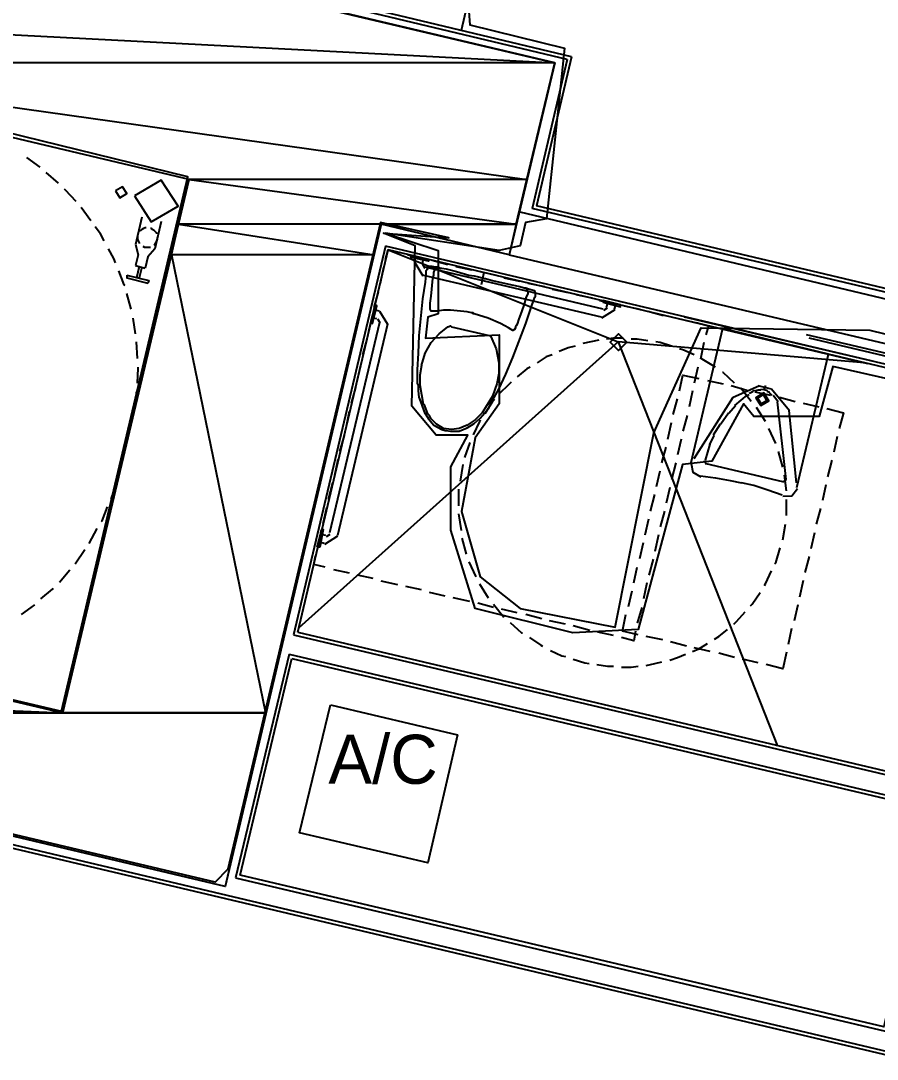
# Model space of a CAD drawing. Header units: feet. Extents: x -84 to 198, y -22 to 181.
# Drawn here: x 106.45 to 119.47, y 98.92 to 114.71 of the extents above; entities that cross this region are included whole.
import ezdxf
from ezdxf.enums import TextEntityAlignment as Align

# ---------------------------------------------------------------- set-up
doc = ezdxf.new("R2010")
doc.units = ezdxf.units.FT
for name, color, linetype in [('A-AREA-COMUN', 252, 'CONTINUOUS'), ('A-AREA-UNIDAD', 30, 'CONTINUOUS'), ('A-LINEA', 7, 'CONTINUOUS'), ('A-MURO-CONCRETO', 8, 'CONTINUOUS'), ('A-TEXTO-PDF', 3, 'CONTINUOUS')]:
    doc.layers.add(name, color=color, linetype=linetype)

msp = doc.modelspace()

# ---------------------------------------------------------------- linework, layer by layer
at = {"layer": 'A-AREA-COMUN'}
for points in [[(97.248, 106.5244), (107.072, 104.2133), (108.992, 112.3378), (97.28, 115.2178)], [(121.152, 108.9244), (118.8, 109.4578), (118.592, 108.6933), (117.6, 108.6933), (117.44, 108.8889), (116.96, 108.0178), (116.512, 107.9644), (115.84, 105.4578), (114.848, 105.4044), (113.36, 105.7778), (112.992, 106.9689), (112.992, 107.9289), (113.248, 108.4089), (112.768, 108.4089), (112.4, 108.8533), (112.448, 111.2889), (111.968, 111.4844), (112.96, 111.4133), (111.92, 111.6444), (109.6, 101.8133), (109.408, 101.6178), (96.768, 104.6044)]]:
    msp.add_lwpolyline(points, dxfattribs=at)
at = {"layer": 'A-AREA-UNIDAD'}
msp.add_lwpolyline([(113.248, 115.0578), (113.28, 114.6489), (114.72, 114.2933), (114.448, 111.6978), (114.128, 111.6444), (114.048, 111.2889), (113.728, 111.2178), (112, 111.4844), (112.8, 111.2178), (112.8, 110.2578), (112.64, 110.2044), (112.608, 109.8844), (113.728, 109.9378), (113.728, 108.8889), (113.36, 108.3733), (113.152, 107.2533), (113.44, 106.2578), (114.048, 105.7778), (115.488, 105.4933), (116.08, 108.4444), (116.8, 110.0444), (119.36, 110.0089), (121.312, 109.5289)], dxfattribs=at)
at = {"layer": 'A-LINEA'}
for p, q in [((114.76, 121.3778), (113.1467, 114.5644)), ((114.76, 114.1244), (106.6667, 116.0578)), ((114.8267, 114.1644), (106.68, 116.1111)), ((114.8267, 114.1644), (114.2933, 111.8978)), ((114.76, 114.1244), (114.2267, 111.8578)), ((106.7467, 112.4844), (106.5467, 112.6311)), ((106.7467, 112.4844), (106.5467, 112.6311)), ((107.0267, 112.2444), (106.84, 112.4044)), ((107.0267, 112.2444), (106.84, 112.4044)), ((114.04, 111.8044), (121.6133, 110.0044)), ((114.04, 111.8044), (121.6133, 110.0044)), ((121.5333, 110.1244), (114.2267, 111.8578)), ((121.4933, 110.1911), (114.2933, 111.8978)), ((108.2933, 111.7244), (108.2, 111.3111)), ((108.2933, 111.7244), (108.2, 111.3111)), ((112, 111.2844), (110.6, 105.3778)), ((110.6667, 105.4178), (112.04, 111.2311)), ((119.4, 109.5378), (112, 111.2844)), ((119.3333, 109.4978), (112.04, 111.2311)), ((112.3333, 111.1511), (112.5867, 111.0978)), ((113.88, 111.1511), (121.4533, 109.3644)), ((113.88, 111.1511), (121.4533, 109.3644)), ((108.2, 110.9911), (108.3467, 110.9511)), ((108.2, 110.9911), (108.3467, 110.9511)), ((108.3867, 111.1244), (108.3467, 110.9511)), ((108.3867, 111.1244), (108.3467, 110.9511)), ((112.44, 111.0444), (112.4533, 111.0978)), ((112.4445, 111.0361), (112.5683, 110.8356)), ((112.56, 111.0178), (112.5733, 111.0711)), ((112.5613, 111.0085), (112.5959, 110.9524)), ((112.7067, 111.0711), (112.9467, 111.0044)), ((108.2533, 110.9778), (108.2133, 110.8044)), ((108.2533, 110.9778), (108.2133, 110.8044)), ((108.2933, 110.9644), (108.2533, 110.8044)), ((108.2933, 110.9644), (108.2533, 110.8044)), ((111.92, 110.7244), (111.9733, 110.9644)), ((115.28, 110.2044), (112.56, 110.8444)), ((115.3067, 110.3244), (112.6, 110.9644)), ((113.0667, 110.9778), (113.3067, 110.9244)), ((113.44, 110.8978), (113.68, 110.8444)), ((113.4933, 110.8844), (113.4533, 110.6978)), ((113.8, 110.8044), (114.04, 110.7511)), ((114.16, 110.7244), (114.4133, 110.6711)), ((108.1333, 110.3244), (108.0667, 110.5644)), ((108.1333, 110.3244), (108.0667, 110.5644)), ((111.8267, 110.3511), (111.8933, 110.5911)), ((114.5333, 110.6311), (114.7733, 110.5778)), ((114.8933, 110.5511), (115.1333, 110.4978)), ((115.2533, 110.4578), (115.5067, 110.4044)), ((115.36, 110.3511), (115.3733, 110.4044)), ((115.48, 110.3244), (115.4933, 110.3778)), ((115.6267, 110.3778), (115.8667, 110.3244)), ((111.7467, 109.9911), (111.8, 110.2311)), ((111.9067, 110.2978), (111.84, 110.3111)), ((112.0355, 110.0927), (111.9117, 110.2933)), ((115.2883, 110.1956), (115.4889, 110.3194)), ((115.3159, 110.3124), (115.3721, 110.347)), ((115.9867, 110.2978), (116.2267, 110.2311)), ((116.36, 110.2044), (116.6, 110.1511)), ((121.88, 108.9511), (116.5467, 110.2044)), ((108.2, 109.9511), (108.16, 110.1911)), ((108.2, 109.9511), (108.16, 110.1911)), ((111.9067, 110.1244), (111.1467, 106.9244)), ((112.0267, 110.0978), (111.2667, 106.8844)), ((111.8667, 110.1778), (111.8133, 110.1911)), ((111.9187, 110.1204), (111.8841, 110.1765)), ((134.3067, 106.1778), (118.4, 109.9378)), ((134.3467, 106.1244), (118.44, 109.8844)), ((108.2267, 109.5778), (108.2133, 109.8311)), ((108.2267, 109.5778), (108.2133, 109.8311)), ((111.6533, 109.6311), (111.72, 109.8711)), ((116.84, 109.8178), (116.7867, 109.5644)), ((111.5733, 109.2578), (111.6267, 109.4978)), ((116.7467, 109.4444), (116.6933, 109.2044)), ((116.8933, 109.2444), (117.1333, 109.1911)), ((111.48, 108.8978), (111.5467, 109.1378)), ((117.2533, 109.1644), (117.4933, 109.0978)), ((117.6725, 109.1575), (117.2823, 108.986)), ((117.56, 108.9244), (117.4, 109.1244)), ((117.6066, 109.0888), (117.5818, 109.0791)), ((117.6667, 109.0941), (117.6104, 109.0796)), ((117.8657, 109.1118), (117.6641, 109.1595)), ((117.7043, 109.0967), (117.6649, 109.0961)), ((117.7557, 109.0984), (117.7062, 109.1073)), ((117.7733, 109.1644), (117.7467, 109.0978)), ((117.8039, 109.0842), (117.7557, 109.0984)), ((118.1403, 108.7812), (117.8684, 109.1095)), ((116.3733, 108.7244), (116.44, 108.9644)), ((116.6667, 109.0844), (116.6133, 108.8444)), ((117.277, 108.9847), (116.6849, 108.0509)), ((117.4964, 109.023), (117.3022, 108.8635)), ((117.5217, 109.031), (117.5002, 109.0162)), ((117.5404, 109.0509), (117.5283, 109.0436)), ((117.5532, 109.0577), (117.5354, 109.0481)), ((117.5721, 109.0641), (117.554, 109.0546)), ((117.582, 109.0714), (117.5694, 109.0654)), ((117.6133, 109.0711), (117.8533, 109.0178)), ((117.8348, 109.0583), (117.7998, 109.0765)), ((117.8783, 109.0169), (117.8346, 109.0551)), ((117.9659, 108.9158), (117.8914, 109.016)), ((117.9867, 108.9911), (118.2267, 108.9244)), ((111.4, 108.5244), (111.4533, 108.7778)), ((117.3201, 108.859), (117.2175, 108.7432)), ((117.7733, 108.6178), (117.64, 108.8311)), ((118.0914, 107.7367), (117.9598, 108.9164)), ((118.2475, 107.6871), (118.1368, 108.7874)), ((118.3467, 108.8978), (118.5867, 108.8444)), ((108.1333, 108.5778), (108.16, 108.7111)), ((108.1333, 108.5778), (108.16, 108.7111)), ((116.5867, 108.7111), (116.52, 108.4711)), ((117.212, 108.7439), (117.0972, 108.5774)), ((116.2933, 108.3511), (116.3467, 108.6044)), ((117.0863, 108.5808), (116.98, 108.4101)), ((117.9333, 108.2844), (117.8267, 108.5111)), ((111.3067, 108.1644), (111.3733, 108.4044)), ((113.28, 108.2978), (113.2, 108.0711)), ((116.4933, 108.3511), (116.44, 108.1111)), ((116.9883, 108.4076), (116.9237, 108.2685)), ((118.8667, 108.3911), (118.8133, 108.1511)), ((116.2, 107.9911), (116.2667, 108.2311)), ((116.9273, 108.2758), (116.8595, 108.0328)), ((118.04, 107.9244), (117.9733, 108.1644)), ((111.2267, 107.8044), (111.28, 108.0444)), ((116.4133, 107.9911), (116.3467, 107.7378)), ((116.8418, 108.024), (116.8714, 107.967)), ((118.7867, 108.0311), (118.72, 107.7778)), ((107.9467, 107.7911), (107.9733, 107.9244)), ((107.9467, 107.7911), (107.9733, 107.9244)), ((113.1733, 107.9644), (113.1333, 107.7111)), ((116.12, 107.6311), (116.1733, 107.8711)), ((118.0374, 107.7018), (116.873, 107.9773)), ((111.1333, 107.4311), (111.2, 107.6844)), ((116.7867, 107.7911), (117.0133, 107.7644)), ((118.0406, 107.6982), (118.0925, 107.7358)), ((118.0933, 107.5644), (118.0667, 107.8044)), ((113.1067, 107.5911), (113.1067, 107.3378)), ((116.0267, 107.2578), (116.0933, 107.5111)), ((116.32, 107.6178), (116.2667, 107.3778)), ((118.6933, 107.6578), (118.64, 107.4178)), ((118.0933, 107.1911), (118.0933, 107.4311)), ((111.0533, 107.0711), (111.1067, 107.3111)), ((113.1067, 107.2178), (113.1467, 106.9644)), ((116.24, 107.2578), (116.1733, 107.0178)), ((118.6133, 107.2978), (118.5467, 107.0578)), ((115.9467, 106.8978), (116, 107.1378)), ((118.04, 106.8178), (118.08, 107.0578)), ((107.4933, 106.7644), (107.6133, 106.9911)), ((107.4933, 106.7644), (107.6133, 106.9911)), ((110.96, 106.7111), (111.0267, 106.9511)), ((111.0933, 106.8844), (111.04, 106.8978)), ((111.075, 106.7556), (111.2755, 106.8794)), ((111.1026, 106.8724), (111.1587, 106.907)), ((116.1467, 106.8978), (116.0933, 106.6444)), ((118.52, 106.9244), (118.4667, 106.6844)), ((111.0667, 106.7644), (111.0133, 106.7778)), ((113.16, 106.8444), (113.2267, 106.6044)), ((115.8667, 106.5378), (115.92, 106.7778)), ((107.28, 106.4578), (107.4267, 106.6711)), ((107.28, 106.4578), (107.4267, 106.6711)), ((110.9067, 106.4444), (110.9333, 106.5778)), ((118.44, 106.5644), (118.3733, 106.3244)), ((111.08, 106.4044), (110.9067, 106.4444)), ((113.2667, 106.4844), (113.3733, 106.2578)), ((115.7733, 106.1644), (115.8267, 106.4044)), ((116.0667, 106.5244), (116, 106.2844)), ((107.04, 106.1778), (107.2, 106.3644)), ((107.04, 106.1778), (107.2, 106.3644)), ((111.4533, 106.3111), (111.2133, 106.3644)), ((111.8133, 106.2311), (111.5733, 106.2844)), ((112.1867, 106.1378), (111.9333, 106.1911)), ((112.5467, 106.0578), (112.3067, 106.1111)), ((113.4267, 106.1511), (113.56, 105.9378)), ((115.9733, 106.1644), (115.92, 105.9244)), ((118.3467, 106.2044), (118.2933, 105.9511)), ((112.9067, 105.9644), (112.6667, 106.0178)), ((113.28, 105.8844), (113.0267, 105.9378)), ((115.6933, 105.8044), (115.7467, 106.0444)), ((113.64, 105.7911), (113.4, 105.8578)), ((113.64, 105.8444), (113.8, 105.6444)), ((115.8933, 105.7911), (115.8267, 105.5511)), ((118.2667, 105.8311), (118.2133, 105.5911)), ((114, 105.7111), (113.76, 105.7644)), ((114.3733, 105.6178), (114.1333, 105.6844)), ((115.6, 105.4311), (115.6533, 105.6844)), ((114.7333, 105.5378), (114.4933, 105.5911)), ((115.1067, 105.4444), (114.8533, 105.5111)), ((118.1733, 105.4711), (118.12, 105.2311)), ((110.6, 105.3778), (120.48, 103.0444)), ((110.6667, 105.4178), (120.44, 103.1111)), ((115.4667, 105.3644), (115.2267, 105.4178)), ((115.84, 105.3778), (115.6, 105.4311)), ((116.2133, 105.2978), (115.96, 105.3511)), ((116.5733, 105.2044), (116.3333, 105.2711)), ((116.9333, 105.1244), (116.6933, 105.1778)), ((119.8667, 98.9244), (94.1867, 105.0044)), ((119.8267, 98.9911), (94.2533, 105.0444)), ((110.5333, 105.0844), (109.72, 101.6844)), ((109.7867, 101.7244), (110.5733, 105.0178)), ((110.5333, 105.0844), (120.4133, 102.7511)), ((110.5733, 105.0178), (120.3467, 102.7111)), ((117.3067, 105.0311), (117.0667, 105.0978)), ((117.6667, 104.9511), (117.4267, 105.0044)), ((111.16, 104.3111), (113.0933, 103.8578)), ((109.72, 101.6844), (119.6, 99.3511))]:
    msp.add_line(p, q, dxfattribs=at)
for points in [[(97.7333, 117.0311), (106.56, 114.9378), (106.7867, 115.9111), (114.5733, 114.0711), (113.88, 111.1511), (111.9333, 111.6178), (109.56, 101.5511), (96.56, 104.6311), (97.0133, 106.5778), (107.0933, 104.1911), (109.0133, 112.2978), (97.28, 115.0844), (97.7333, 117.0311)], [(97.7333, 117.0311), (106.56, 114.9378), (106.7867, 115.9111), (114.5733, 114.0711), (113.88, 111.1511), (111.9333, 111.6178), (109.56, 101.5511), (96.56, 104.6311), (97.0133, 106.5778), (107.0933, 104.1911), (109.0133, 112.2978), (97.28, 115.0844), (97.7333, 117.0311)], [(108.1825, 112.0494), (108.4381, 111.6532), (108.8442, 111.8928), (108.5885, 112.289), (108.1825, 112.0494)], [(108.1825, 112.0494), (108.4381, 111.6532), (108.8442, 111.8928), (108.5885, 112.289), (108.1825, 112.0494)], [(107.2933, 111.9644), (107.1333, 112.1378), (107.12, 112.1511)], [(107.2933, 111.9644), (107.1333, 112.1378), (107.12, 112.1511)], [(107.8957, 112.1244), (107.96, 112.0201), (108.0643, 112.0845), (108, 112.1888), (107.8957, 112.1244)], [(107.8957, 112.1244), (107.96, 112.0201), (108.0643, 112.0845), (108, 112.1888), (107.8957, 112.1244)], [(107.52, 111.6711), (107.4133, 111.8178), (107.3733, 111.8711)], [(107.52, 111.6711), (107.4133, 111.8178), (107.3733, 111.8711)], [(108.5867, 111.6578), (108.4933, 111.2444), (108.3867, 111.1244)], [(108.5867, 111.6578), (108.4933, 111.2444), (108.3867, 111.1244)], [(107.72, 111.3644), (107.6667, 111.4711), (107.5867, 111.5778)], [(107.72, 111.3644), (107.6667, 111.4711), (107.5867, 111.5778)], [(108.36, 111.5644), (108.3467, 111.5644), (108.32, 111.5511), (108.2933, 111.5378), (108.28, 111.5244), (108.2533, 111.5111)], [(108.36, 111.5644), (108.3467, 111.5644), (108.32, 111.5511), (108.2933, 111.5378), (108.28, 111.5244), (108.2533, 111.5111)], [(108.52, 111.4711), (108.52, 111.4844), (108.5067, 111.4978), (108.48, 111.5244), (108.4533, 111.5378), (108.44, 111.5511), (108.4267, 111.5511)], [(108.52, 111.4711), (108.52, 111.4844), (108.5067, 111.4978), (108.48, 111.5244), (108.4533, 111.5378), (108.44, 111.5511), (108.4267, 111.5511)], [(108.2, 111.3111), (108.24, 111.1511), (108.2, 110.9911)], [(108.2, 111.3111), (108.24, 111.1511), (108.2, 110.9911)], [(108.2267, 111.4444), (108.2267, 111.4178), (108.2267, 111.3911), (108.24, 111.3644), (108.2533, 111.3378), (108.2533, 111.3244)], [(108.2267, 111.4444), (108.2267, 111.4178), (108.2267, 111.3911), (108.24, 111.3644), (108.2533, 111.3378), (108.2533, 111.3244)], [(108.48, 111.2978), (108.4933, 111.3111), (108.5067, 111.3378), (108.52, 111.3644), (108.5333, 111.3911), (108.5333, 111.4178)], [(108.48, 111.2978), (108.4933, 111.3111), (108.5067, 111.3378), (108.52, 111.3644), (108.5333, 111.3911), (108.5333, 111.4178)], [(107.8933, 111.0311), (107.8667, 111.0978), (107.7867, 111.2444)], [(107.8933, 111.0311), (107.8667, 111.0978), (107.7867, 111.2444)], [(108.3067, 111.2844), (108.3333, 111.2711), (108.36, 111.2711), (108.4, 111.2711), (108.4267, 111.2711)], [(108.3067, 111.2844), (108.3333, 111.2711), (108.36, 111.2711), (108.4, 111.2711), (108.4267, 111.2711)], [(112, 111.0844), (112.04, 111.2311), (112.2133, 111.1778)], [(112.04, 111.2311), (115.5333, 109.8311), (117.96, 103.6844)], [(112.6533, 111.0844), (112.6533, 111.0578), (112.3867, 111.1111), (112.3867, 111.1378), (112.6533, 111.0844)], [(108.04, 110.6844), (108.0267, 110.6978), (107.9467, 110.9111)], [(108.04, 110.6844), (108.0267, 110.6978), (107.9467, 110.9111)], [(108.0667, 110.8444), (108.4, 110.7644), (108.3867, 110.7244)], [(108.0667, 110.8444), (108.0667, 110.8044), (108.3867, 110.7244)], [(108.0667, 110.8444), (108.4, 110.7644), (108.3867, 110.7244)], [(108.0667, 110.8444), (108.0667, 110.8044), (108.3867, 110.7244)], [(112.8267, 110.9511), (112.8, 110.9644), (112.76, 110.9644), (112.7067, 110.9778), (112.6667, 110.9778), (112.64, 110.9511), (112.6267, 110.9244), (112.6133, 110.9111), (112.6133, 110.8578), (112.6, 110.7378), (112.56, 110.4844), (112.5067, 109.9244), (112.4933, 109.6578), (112.48, 109.4044), (112.48, 109.2044), (112.4933, 109.1644), (112.4933, 109.1378), (112.4933, 109.0844), (112.5067, 108.9911), (112.5467, 108.8844), (112.5867, 108.7644), (112.6533, 108.6578), (112.7333, 108.5644), (112.8533, 108.4978), (112.9067, 108.4844), (112.92, 108.4844), (112.9867, 108.4711), (113.12, 108.4711), (113.24, 108.5244), (113.3467, 108.5911), (113.44, 108.6711), (113.5067, 108.7511), (113.5733, 108.8311), (113.5867, 108.8711), (113.6, 108.8978), (113.6267, 108.9378), (113.72, 109.1111), (113.8267, 109.3378), (113.9333, 109.5911), (114.1333, 110.1111), (114.2133, 110.3511), (114.2533, 110.4711), (114.2667, 110.5111), (114.28, 110.5244), (114.28, 110.5644), (114.2667, 110.6044), (114.2267, 110.6178), (114.1733, 110.6311), (114.1333, 110.6444), (114.1067, 110.6444)], [(113.3467, 110.2578), (113.3333, 110.2578), (113.3333, 110.2711), (113.32, 110.2711), (113.3067, 110.2711), (113.24, 110.2844), (112.9867, 110.3111), (112.88, 110.3111), (112.7867, 110.2978), (112.7333, 110.2978), (112.6933, 110.2978), (112.68, 110.3244), (112.68, 110.3644), (112.68, 110.3778), (112.68, 110.4178), (112.6933, 110.5244), (112.72, 110.7911), (112.7333, 110.8444), (112.7333, 110.8844), (112.7467, 110.9244), (112.7867, 110.9511), (112.8133, 110.9511), (112.8533, 110.9511), (112.92, 110.9378), (113.08, 110.8978), (113.2667, 110.8444), (113.3467, 110.8311), (113.4133, 110.8178), (113.4667, 110.8044), (113.48, 110.8044), (113.4933, 110.7911), (113.52, 110.7911), (113.6267, 110.7644), (113.92, 110.6978), (114.04, 110.6711), (114.0933, 110.6578), (114.12, 110.6444), (114.1333, 110.6444), (114.1467, 110.6311), (114.16, 110.5911), (114.16, 110.5644), (114.1333, 110.4978), (114.1067, 110.4044), (114.0667, 110.2844), (114.0267, 110.1778), (114, 110.0978), (113.9867, 110.0711), (113.9733, 110.0578), (113.9733, 110.0444), (113.96, 110.0178), (113.9333, 110.0044), (113.9067, 110.0178), (113.8667, 110.0444), (113.8133, 110.0711), (113.7467, 110.1111), (113.56, 110.1911), (113.3467, 110.2578)], [(111.7733, 110.1244), (111.8, 110.1111), (111.8667, 110.3778), (111.84, 110.3911), (111.7733, 110.1244)], [(115.3067, 110.4578), (115.3067, 110.4311), (115.5733, 110.3644), (115.5733, 110.3911), (115.3067, 110.4578)], [(112.5467, 109.4711), (112.6, 109.6578), (112.6933, 109.8178), (112.8133, 109.9511), (112.9467, 110.0578), (112.9867, 110.0711), (113, 110.0578), (113.5733, 109.9244)], [(121.1867, 106.2711), (121.8133, 108.9111), (116.5867, 110.1511)], [(116.72, 110.1244), (116.9067, 110.0711), (116.8667, 109.9378)], [(113.5733, 109.9244), (113.5867, 109.9244), (113.6, 109.9111), (113.68, 109.7244), (113.72, 109.5111), (113.72, 109.3511), (113.6933, 109.1911)], [(115.6133, 109.8844), (115.4667, 109.8844), (115.36, 109.8711)], [(115.6667, 109.8244), (115.54, 109.9511), (115.4133, 109.8244), (115.54, 109.6978), (115.6667, 109.8244)], [(118.2533, 107.6178), (118.7333, 109.6444), (117.12, 110.0311), (116.64, 107.9911)], [(119.28, 109.5111), (115.5333, 109.8311), (110.68, 105.4844)], [(114.88, 109.7644), (114.7733, 109.7378), (114.64, 109.6844)], [(115.24, 109.8578), (115.12, 109.8311), (115, 109.8044)], [(115.9867, 109.8444), (115.8267, 109.8711), (115.7333, 109.8711)], [(116.3467, 109.7644), (116.1733, 109.8178), (116.1067, 109.8311)], [(116.6933, 109.6311), (116.52, 109.7111), (116.4667, 109.7244)], [(114.5333, 109.6311), (114.44, 109.6044), (114.3067, 109.5111)], [(117.0133, 109.4444), (116.84, 109.5511), (116.8, 109.5778)], [(108.2267, 109.2044), (108.24, 109.4311), (108.24, 109.4444)], [(108.2267, 109.2044), (108.24, 109.4311), (108.24, 109.4444)], [(112.5467, 109.4711), (112.52, 109.3244), (112.52, 109.1778), (112.5467, 109.0311), (112.5733, 108.8844)], [(114.2, 109.4444), (114.1467, 109.4178), (114, 109.2978)], [(116.4667, 109.0844), (116.52, 109.3244), (116.76, 109.2711)], [(117.3067, 109.2044), (117.1333, 109.3644), (117.12, 109.3644)], [(113.6933, 109.1911), (113.6267, 109.0044), (113.52, 108.8311), (113.4667, 108.7511), (113.36, 108.6444), (113.24, 108.5644), (113.12, 108.5111), (113, 108.4978), (112.88, 108.5111), (112.7733, 108.5778), (112.6933, 108.6578), (112.6667, 108.7111), (112.64, 108.7378), (112.5867, 108.8844)], [(113.9067, 109.2178), (113.8667, 109.1778), (113.7333, 109.0444)], [(108.1733, 108.8311), (108.2133, 108.9911), (108.2133, 109.0711)], [(108.1733, 108.8311), (108.2133, 108.9911), (108.2133, 109.0711)], [(113.6533, 108.9511), (113.6267, 108.9244), (113.5067, 108.7378)], [(117.7497, 109.0551), (117.6294, 108.9808), (117.7036, 108.8605), (117.824, 108.9348), (117.7497, 109.0551)], [(117.7435, 109.0291), (117.6553, 108.9747), (117.7098, 108.8864), (117.798, 108.9409), (117.7435, 109.0291)], [(118.7067, 108.8178), (118.96, 108.7511), (118.8933, 108.5111)], [(113.44, 108.6444), (113.4267, 108.6178), (113.3333, 108.4178)], [(116.6445, 107.9828), (116.6718, 107.8466), (116.7928, 107.7784)], [(107.8267, 107.4444), (107.8533, 107.5111), (107.9067, 107.6711)], [(107.8267, 107.4444), (107.8533, 107.5111), (107.9067, 107.6711)], [(117.0133, 107.7644), (117.24, 107.7244), (117.4133, 107.6844)], [(118.0267, 107.4978), (117.8133, 107.5778), (117.6, 107.6444), (117.4133, 107.6844)], [(118.0379, 107.4831), (118.1767, 107.4898), (118.2622, 107.5994)], [(107.68, 107.0978), (107.6933, 107.1111), (107.7733, 107.3244)], [(107.68, 107.0978), (107.6933, 107.1111), (107.7733, 107.3244)], [(111.0267, 106.9778), (111.0533, 106.9778), (111, 106.7111), (110.9733, 106.7111), (111.0267, 106.9778)], [(117.92, 106.4578), (117.9333, 106.4711), (118, 106.6978)], [(117.76, 106.1244), (117.7733, 106.1511), (117.8667, 106.3511)], [(106.76, 105.9244), (106.9333, 106.0711), (106.9467, 106.0844)], [(106.76, 105.9244), (106.9333, 106.0711), (106.9467, 106.0844)], [(117.5467, 105.8178), (117.5733, 105.8444), (117.6933, 106.0178)], [(106.4667, 105.6844), (106.6133, 105.7911), (106.6667, 105.8311)], [(106.4667, 105.6844), (106.6133, 105.7911), (106.6667, 105.8311)], [(117.2933, 105.5378), (117.3333, 105.5778), (117.4667, 105.7244)], [(113.8933, 105.5644), (114.0667, 105.4044), (114.08, 105.4044)], [(117, 105.3111), (117.0667, 105.3511), (117.2, 105.4578)], [(114.1867, 105.3378), (114.36, 105.2178), (114.3867, 105.2044)], [(115.8, 105.4311), (115.7733, 105.2844), (115.5867, 105.3378)], [(116.6667, 105.1244), (116.76, 105.1644), (116.8933, 105.2444)], [(114.5067, 105.1378), (114.68, 105.0578), (114.7333, 105.0444)], [(114.8533, 105.0044), (115.0267, 104.9511), (115.0933, 104.9378)], [(116.32, 104.9911), (116.44, 105.0311), (116.56, 105.0844)], [(118.0933, 105.1111), (118.04, 104.8578), (117.7867, 104.9244)], [(115.2133, 104.9244), (115.3733, 104.8978), (115.4667, 104.8978)], [(115.5867, 104.8844), (115.7333, 104.8844), (115.84, 104.8978)], [(115.96, 104.9111), (116.0933, 104.9378), (116.2, 104.9644)], [(113.0933, 103.8578), (112.64, 101.9111), (110.6933, 102.3644), (111.16, 104.3111)], [(119.64, 99.7111), (119.5733, 99.4178), (109.7867, 101.7244)]]:
    msp.add_lwpolyline(points, dxfattribs=at)
at = {"layer": 'A-MURO-CONCRETO'}
for points in [[(110.9067, 114.9378), (97.8667, 114.9378), (114.5733, 114.0711), (110.9067, 114.9378)], [(97.8667, 114.9378), (114.5733, 114.0711), (101.5333, 114.0711), (97.8667, 114.9378), (97.8667, 114.9378)], [(110.9067, 114.9378), (97.8667, 114.9378), (114.5733, 114.0711), (110.9067, 114.9378)], [(97.8667, 114.9378), (114.5733, 114.0711), (101.5333, 114.0711), (97.8667, 114.9378), (97.8667, 114.9378)], [(114.5733, 114.0711), (101.5333, 114.0711), (114.1467, 112.2978), (114.5733, 114.0711)], [(101.5333, 114.0711), (114.1467, 112.2978), (109.0133, 112.2978), (101.5333, 114.0711), (101.5333, 114.0711)], [(114.5733, 114.0711), (101.5333, 114.0711), (114.1467, 112.2978), (114.5733, 114.0711)], [(101.5333, 114.0711), (114.1467, 112.2978), (109.0133, 112.2978), (101.5333, 114.0711), (101.5333, 114.0711)], [(109.0133, 112.2978), (113.9867, 111.6178), (108.8533, 111.6178), (109.0133, 112.2978), (109.0133, 112.2978)], [(109.0133, 112.2978), (113.9867, 111.6178), (108.8533, 111.6178), (109.0133, 112.2978), (109.0133, 112.2978)], [(114.1467, 112.2978), (109.0133, 112.2978), (113.9867, 111.6178), (114.1467, 112.2978)], [(114.1467, 112.2978), (109.0133, 112.2978), (113.9867, 111.6178), (114.1467, 112.2978)], [(108.8533, 111.6178), (111.8267, 111.1511), (108.7467, 111.1511), (108.8533, 111.6178), (108.8533, 111.6178)], [(108.8533, 111.6178), (111.8267, 111.1511), (108.7467, 111.1511), (108.8533, 111.6178), (108.8533, 111.6178)], [(111.9333, 111.6178), (108.8533, 111.6178), (111.8267, 111.1511), (111.9333, 111.6178)], [(111.9333, 111.6178), (108.8533, 111.6178), (111.8267, 111.1511), (111.9333, 111.6178)], [(111.9333, 111.6178), (113.9867, 111.6178), (113.88, 111.1511), (111.9333, 111.6178), (111.9333, 111.6178)], [(111.9333, 111.6178), (113.9867, 111.6178), (113.88, 111.1511), (111.9333, 111.6178), (111.9333, 111.6178)], [(108.7467, 111.1511), (110.1733, 104.1911), (107.0933, 104.1911), (108.7467, 111.1511), (108.7467, 111.1511)], [(108.7467, 111.1511), (110.1733, 104.1911), (107.0933, 104.1911), (108.7467, 111.1511), (108.7467, 111.1511)], [(111.8267, 111.1511), (108.7467, 111.1511), (110.1733, 104.1911), (111.8267, 111.1511)], [(111.8267, 111.1511), (108.7467, 111.1511), (110.1733, 104.1911), (111.8267, 111.1511)], [(105.24, 104.6311), (96.56, 104.6311), (107.0933, 104.1911), (105.24, 104.6311)], [(96.56, 104.6311), (107.0933, 104.1911), (98.4133, 104.1911), (96.56, 104.6311), (96.56, 104.6311)], [(105.24, 104.6311), (96.56, 104.6311), (107.0933, 104.1911), (105.24, 104.6311)], [(96.56, 104.6311), (107.0933, 104.1911), (98.4133, 104.1911), (96.56, 104.6311), (96.56, 104.6311)], [(98.4133, 104.1911), (110.1733, 104.1911), (109.56, 101.5511), (98.4133, 104.1911), (98.4133, 104.1911)], [(98.4133, 104.1911), (110.1733, 104.1911), (109.56, 101.5511), (98.4133, 104.1911), (98.4133, 104.1911)]]:
    msp.add_lwpolyline(points, dxfattribs=at)

# ---------------------------------------------------------------- texts
at = {"layer": 'A-TEXTO-PDF'}
msp.add_text('A/C', height=0.746, dxfattribs=at).set_placement((111.9604, 103.1115), align=Align.CENTER)

doc.saveas('drawing.dxf')
